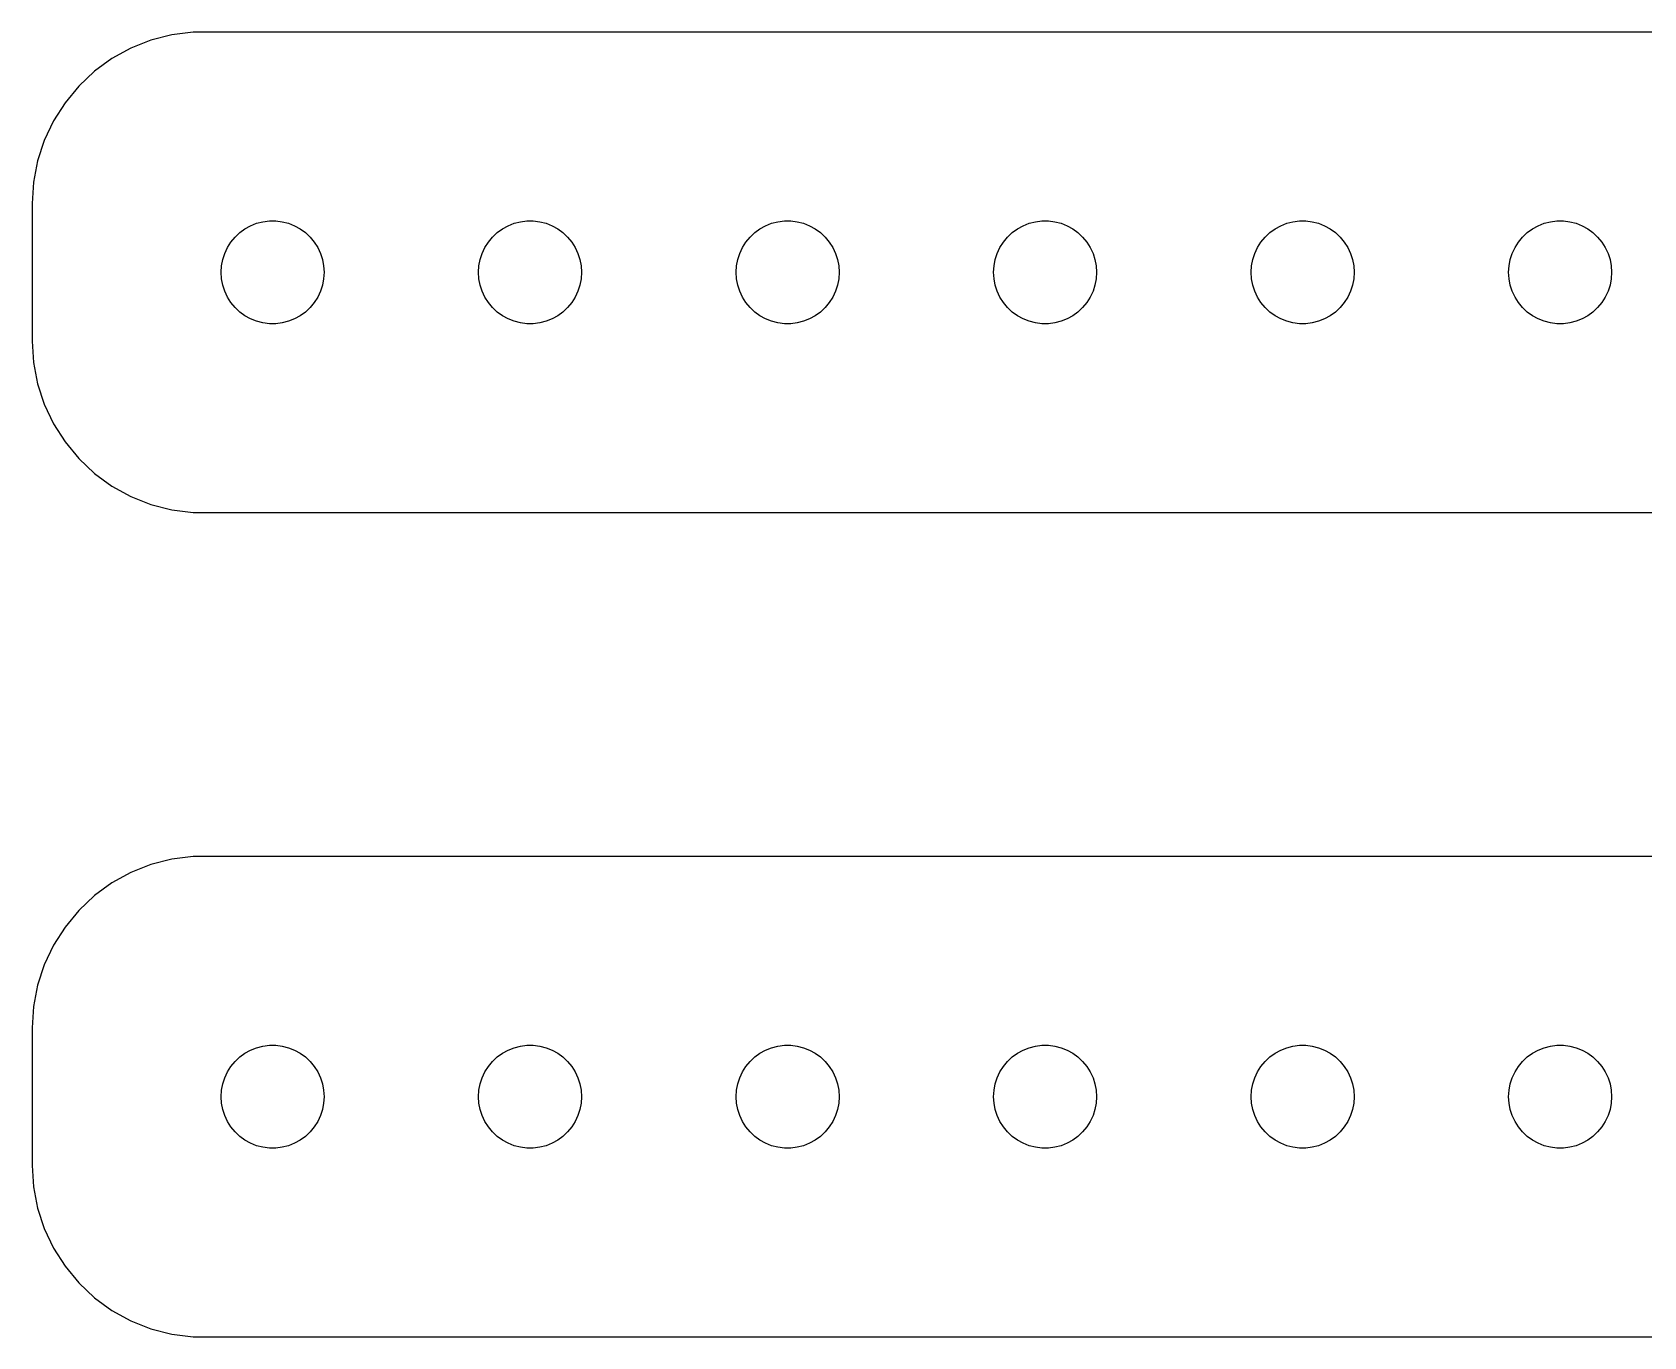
# Model space of a CAD drawing. Header units: metres. Extents: x -194 to 194, y 41 to 79.
# Drawn here: x -194.5 to -147.56, y 41.01 to 78.99 of the extents above; entities that cross this region are included whole.
import ezdxf

# ---------------------------------------------------------------- set-up
doc = ezdxf.new("R2010")
doc.units = ezdxf.units.M

msp = doc.modelspace()

# ---------------------------------------------------------------- linework, layer by layer
for p, q in [((-190.437, 78.9114), (-191.045, 78.7553)), ((-189.814, 78.9901), (-190.437, 78.9114)), ((189.814, 78.9901), (-189.814, 78.9901)), ((-191.629, 78.5241), (-192.179, 78.2216)), ((-191.045, 78.7553), (-191.629, 78.5241)), ((-192.179, 78.2216), (-192.687, 77.8526)), ((-192.687, 77.8526), (-193.145, 77.4227)), ((-193.145, 77.4227), (-193.545, 76.9389)), ((-193.545, 76.9389), (-193.882, 76.4088)), ((-193.882, 76.4088), (-194.149, 75.8406)), ((-194.149, 75.8406), (-194.343, 75.2434)), ((-194.343, 75.2434), (-194.461, 74.6267)), ((-194.461, 74.6267), (-194.5, 74)), ((-194.5, 74), (-194.5, 70)), ((-188.456, 73.1558), (-188.304, 73.2665)), ((-188.304, 73.2665), (-188.139, 73.3572)), ((-188.139, 73.3572), (-187.964, 73.4266)), ((-187.964, 73.4266), (-187.781, 73.4734)), ((-187.781, 73.4734), (-187.594, 73.497)), ((-187.594, 73.497), (-187.406, 73.497)), ((-187.406, 73.497), (-187.219, 73.4734)), ((-187.219, 73.4734), (-187.036, 73.4266)), ((-187.036, 73.4266), (-186.861, 73.3572)), ((-186.861, 73.3572), (-186.696, 73.2665)), ((-186.696, 73.2665), (-186.544, 73.1558)), ((-180.956, 73.1558), (-180.804, 73.2665)), ((-180.804, 73.2665), (-180.639, 73.3572)), ((-180.639, 73.3572), (-180.464, 73.4266)), ((-180.464, 73.4266), (-180.281, 73.4734)), ((-180.281, 73.4734), (-180.094, 73.497)), ((-180.094, 73.497), (-179.906, 73.497)), ((-179.906, 73.497), (-179.719, 73.4734)), ((-179.719, 73.4734), (-179.536, 73.4266)), ((-179.536, 73.4266), (-179.361, 73.3572)), ((-179.361, 73.3572), (-179.196, 73.2665)), ((-179.196, 73.2665), (-179.044, 73.1558)), ((-173.456, 73.1558), (-173.304, 73.2665)), ((-173.304, 73.2665), (-173.139, 73.3572)), ((-173.139, 73.3572), (-172.964, 73.4266)), ((-172.964, 73.4266), (-172.781, 73.4734)), ((-172.781, 73.4734), (-172.594, 73.497)), ((-172.594, 73.497), (-172.406, 73.497)), ((-172.406, 73.497), (-172.219, 73.4734)), ((-172.219, 73.4734), (-172.036, 73.4266)), ((-172.036, 73.4266), (-171.861, 73.3572)), ((-171.861, 73.3572), (-171.696, 73.2665)), ((-171.696, 73.2665), (-171.544, 73.1558)), ((-165.956, 73.1558), (-165.804, 73.2665)), ((-165.804, 73.2665), (-165.639, 73.3572)), ((-165.639, 73.3572), (-165.464, 73.4266)), ((-165.464, 73.4266), (-165.281, 73.4734)), ((-165.281, 73.4734), (-165.094, 73.497)), ((-165.094, 73.497), (-164.906, 73.497)), ((-164.906, 73.497), (-164.719, 73.4734)), ((-164.719, 73.4734), (-164.536, 73.4266)), ((-164.536, 73.4266), (-164.361, 73.3572)), ((-164.361, 73.3572), (-164.196, 73.2665)), ((-164.196, 73.2665), (-164.044, 73.1558)), ((-158.456, 73.1558), (-158.304, 73.2665)), ((-158.304, 73.2665), (-158.139, 73.3572)), ((-158.139, 73.3572), (-157.964, 73.4266)), ((-157.964, 73.4266), (-157.781, 73.4734)), ((-157.781, 73.4734), (-157.594, 73.497)), ((-157.594, 73.497), (-157.406, 73.497)), ((-157.406, 73.497), (-157.219, 73.4734)), ((-157.219, 73.4734), (-157.036, 73.4266)), ((-157.036, 73.4266), (-156.861, 73.3572)), ((-156.861, 73.3572), (-156.696, 73.2665)), ((-156.696, 73.2665), (-156.544, 73.1558)), ((-150.956, 73.1558), (-150.804, 73.2665)), ((-150.804, 73.2665), (-150.639, 73.3572)), ((-150.639, 73.3572), (-150.464, 73.4266)), ((-150.464, 73.4266), (-150.281, 73.4734)), ((-150.281, 73.4734), (-150.094, 73.497)), ((-150.094, 73.497), (-149.906, 73.497)), ((-149.906, 73.497), (-149.719, 73.4734)), ((-149.719, 73.4734), (-149.536, 73.4266)), ((-149.536, 73.4266), (-149.361, 73.3572)), ((-149.361, 73.3572), (-149.196, 73.2665)), ((-149.196, 73.2665), (-149.044, 73.1558)), ((-188.814, 72.7226), (-188.714, 72.8817)), ((-188.714, 72.8817), (-188.593, 73.0268)), ((-188.593, 73.0268), (-188.456, 73.1558)), ((-186.544, 73.1558), (-186.407, 73.0268)), ((-186.407, 73.0268), (-186.286, 72.8817)), ((-186.286, 72.8817), (-186.186, 72.7226)), ((-181.314, 72.7226), (-181.214, 72.8817)), ((-181.214, 72.8817), (-181.093, 73.0268)), ((-181.093, 73.0268), (-180.956, 73.1558)), ((-179.044, 73.1558), (-178.907, 73.0268)), ((-178.907, 73.0268), (-178.786, 72.8817)), ((-178.786, 72.8817), (-178.686, 72.7226)), ((-173.814, 72.7226), (-173.714, 72.8817)), ((-173.714, 72.8817), (-173.593, 73.0268)), ((-173.593, 73.0268), (-173.456, 73.1558)), ((-171.544, 73.1558), (-171.407, 73.0268)), ((-171.407, 73.0268), (-171.286, 72.8817)), ((-171.286, 72.8817), (-171.186, 72.7226)), ((-166.314, 72.7226), (-166.214, 72.8817)), ((-166.214, 72.8817), (-166.093, 73.0268)), ((-166.093, 73.0268), (-165.956, 73.1558)), ((-164.044, 73.1558), (-163.907, 73.0268)), ((-163.907, 73.0268), (-163.786, 72.8817)), ((-163.786, 72.8817), (-163.686, 72.7226)), ((-158.814, 72.7226), (-158.714, 72.8817)), ((-158.714, 72.8817), (-158.593, 73.0268)), ((-158.593, 73.0268), (-158.456, 73.1558)), ((-156.544, 73.1558), (-156.407, 73.0268)), ((-156.407, 73.0268), (-156.286, 72.8817)), ((-156.286, 72.8817), (-156.186, 72.7226)), ((-151.314, 72.7226), (-151.214, 72.8817)), ((-151.214, 72.8817), (-151.093, 73.0268)), ((-151.093, 73.0268), (-150.956, 73.1558)), ((-149.044, 73.1558), (-148.907, 73.0268)), ((-148.907, 73.0268), (-148.786, 72.8817)), ((-148.786, 72.8817), (-148.686, 72.7226)), ((-188.988, 72.188), (-188.953, 72.373)), ((-188.953, 72.373), (-188.895, 72.5522)), ((-188.895, 72.5522), (-188.814, 72.7226)), ((-186.186, 72.7226), (-186.105, 72.5522)), ((-186.105, 72.5522), (-186.047, 72.373)), ((-186.047, 72.373), (-186.012, 72.188)), ((-181.488, 72.188), (-181.453, 72.373)), ((-181.453, 72.373), (-181.395, 72.5522)), ((-181.395, 72.5522), (-181.314, 72.7226)), ((-178.686, 72.7226), (-178.605, 72.5522)), ((-178.605, 72.5522), (-178.547, 72.373)), ((-178.547, 72.373), (-178.512, 72.188)), ((-173.988, 72.188), (-173.953, 72.373)), ((-173.953, 72.373), (-173.895, 72.5522)), ((-173.895, 72.5522), (-173.814, 72.7226)), ((-171.186, 72.7226), (-171.105, 72.5522)), ((-171.105, 72.5522), (-171.047, 72.373)), ((-171.047, 72.373), (-171.012, 72.188)), ((-166.488, 72.188), (-166.453, 72.373)), ((-166.453, 72.373), (-166.395, 72.5522)), ((-166.395, 72.5522), (-166.314, 72.7226)), ((-163.686, 72.7226), (-163.605, 72.5522)), ((-163.605, 72.5522), (-163.547, 72.373)), ((-163.547, 72.373), (-163.512, 72.188)), ((-158.988, 72.188), (-158.953, 72.373)), ((-158.953, 72.373), (-158.895, 72.5522)), ((-158.895, 72.5522), (-158.814, 72.7226)), ((-156.186, 72.7226), (-156.105, 72.5522)), ((-156.105, 72.5522), (-156.047, 72.373)), ((-156.047, 72.373), (-156.012, 72.188)), ((-151.488, 72.188), (-151.453, 72.373)), ((-151.453, 72.373), (-151.395, 72.5522)), ((-151.395, 72.5522), (-151.314, 72.7226)), ((-148.686, 72.7226), (-148.605, 72.5522)), ((-148.605, 72.5522), (-148.547, 72.373)), ((-148.547, 72.373), (-148.512, 72.188)), ((-189, 72), (-188.988, 72.188)), ((-188.988, 71.812), (-189, 72)), ((-188.953, 71.627), (-188.988, 71.812)), ((-186.012, 71.812), (-186.047, 71.627)), ((-186.012, 72.188), (-186, 72)), ((-186, 72), (-186.012, 71.812)), ((-181.5, 72), (-181.488, 72.188)), ((-181.488, 71.812), (-181.5, 72)), ((-181.453, 71.627), (-181.488, 71.812)), ((-178.512, 71.812), (-178.547, 71.627)), ((-178.512, 72.188), (-178.5, 72)), ((-178.5, 72), (-178.512, 71.812)), ((-174, 72), (-173.988, 72.188)), ((-173.988, 71.812), (-174, 72)), ((-173.953, 71.627), (-173.988, 71.812)), ((-171.012, 71.812), (-171.047, 71.627)), ((-171.012, 72.188), (-171, 72)), ((-171, 72), (-171.012, 71.812)), ((-166.5, 72), (-166.488, 72.188)), ((-166.488, 71.812), (-166.5, 72)), ((-166.453, 71.627), (-166.488, 71.812)), ((-163.512, 71.812), (-163.547, 71.627)), ((-163.512, 72.188), (-163.5, 72)), ((-163.5, 72), (-163.512, 71.812)), ((-159, 72), (-158.988, 72.188)), ((-158.988, 71.812), (-159, 72)), ((-158.953, 71.627), (-158.988, 71.812)), ((-156.012, 71.812), (-156.047, 71.627)), ((-156.012, 72.188), (-156, 72)), ((-156, 72), (-156.012, 71.812)), ((-151.5, 72), (-151.488, 72.188)), ((-151.488, 71.812), (-151.5, 72)), ((-151.453, 71.627), (-151.488, 71.812)), ((-148.512, 71.812), (-148.547, 71.627)), ((-148.512, 72.188), (-148.5, 72)), ((-148.5, 72), (-148.512, 71.812)), ((-188.895, 71.4478), (-188.953, 71.627)), ((-188.814, 71.2774), (-188.895, 71.4478)), ((-186.105, 71.4478), (-186.186, 71.2774)), ((-186.047, 71.627), (-186.105, 71.4478)), ((-181.395, 71.4478), (-181.453, 71.627)), ((-181.314, 71.2774), (-181.395, 71.4478)), ((-178.605, 71.4478), (-178.686, 71.2774)), ((-178.547, 71.627), (-178.605, 71.4478)), ((-173.895, 71.4478), (-173.953, 71.627)), ((-173.814, 71.2774), (-173.895, 71.4478)), ((-171.105, 71.4478), (-171.186, 71.2774)), ((-171.047, 71.627), (-171.105, 71.4478)), ((-166.395, 71.4478), (-166.453, 71.627)), ((-166.314, 71.2774), (-166.395, 71.4478)), ((-163.605, 71.4478), (-163.686, 71.2774)), ((-163.547, 71.627), (-163.605, 71.4478)), ((-158.895, 71.4478), (-158.953, 71.627)), ((-158.814, 71.2774), (-158.895, 71.4478)), ((-156.105, 71.4478), (-156.186, 71.2774)), ((-156.047, 71.627), (-156.105, 71.4478)), ((-151.395, 71.4478), (-151.453, 71.627)), ((-151.314, 71.2774), (-151.395, 71.4478)), ((-148.605, 71.4478), (-148.686, 71.2774)), ((-148.547, 71.627), (-148.605, 71.4478)), ((-188.714, 71.1183), (-188.814, 71.2774)), ((-188.593, 70.9732), (-188.714, 71.1183)), ((-188.456, 70.8442), (-188.593, 70.9732)), ((-186.407, 70.9732), (-186.544, 70.8442)), ((-186.286, 71.1183), (-186.407, 70.9732)), ((-186.186, 71.2774), (-186.286, 71.1183)), ((-181.214, 71.1183), (-181.314, 71.2774)), ((-181.093, 70.9732), (-181.214, 71.1183)), ((-180.956, 70.8442), (-181.093, 70.9732)), ((-178.907, 70.9732), (-179.044, 70.8442)), ((-178.786, 71.1183), (-178.907, 70.9732)), ((-178.686, 71.2774), (-178.786, 71.1183)), ((-173.714, 71.1183), (-173.814, 71.2774)), ((-173.593, 70.9732), (-173.714, 71.1183)), ((-173.456, 70.8442), (-173.593, 70.9732)), ((-171.407, 70.9732), (-171.544, 70.8442)), ((-171.286, 71.1183), (-171.407, 70.9732)), ((-171.186, 71.2774), (-171.286, 71.1183)), ((-166.214, 71.1183), (-166.314, 71.2774)), ((-166.093, 70.9732), (-166.214, 71.1183)), ((-165.956, 70.8442), (-166.093, 70.9732)), ((-163.907, 70.9732), (-164.044, 70.8442)), ((-163.786, 71.1183), (-163.907, 70.9732)), ((-163.686, 71.2774), (-163.786, 71.1183)), ((-158.714, 71.1183), (-158.814, 71.2774)), ((-158.593, 70.9732), (-158.714, 71.1183)), ((-158.456, 70.8442), (-158.593, 70.9732)), ((-156.407, 70.9732), (-156.544, 70.8442)), ((-156.286, 71.1183), (-156.407, 70.9732)), ((-156.186, 71.2774), (-156.286, 71.1183)), ((-151.214, 71.1183), (-151.314, 71.2774)), ((-151.093, 70.9732), (-151.214, 71.1183)), ((-150.956, 70.8442), (-151.093, 70.9732)), ((-148.907, 70.9732), (-149.044, 70.8442)), ((-148.786, 71.1183), (-148.907, 70.9732)), ((-148.686, 71.2774), (-148.786, 71.1183)), ((-188.304, 70.7335), (-188.456, 70.8442)), ((-188.139, 70.6428), (-188.304, 70.7335)), ((-187.964, 70.5734), (-188.139, 70.6428)), ((-187.781, 70.5266), (-187.964, 70.5734)), ((-187.594, 70.503), (-187.781, 70.5266)), ((-187.406, 70.503), (-187.594, 70.503)), ((-187.219, 70.5266), (-187.406, 70.503)), ((-187.036, 70.5734), (-187.219, 70.5266)), ((-186.861, 70.6428), (-187.036, 70.5734)), ((-186.696, 70.7335), (-186.861, 70.6428)), ((-186.544, 70.8442), (-186.696, 70.7335)), ((-180.804, 70.7335), (-180.956, 70.8442)), ((-180.639, 70.6428), (-180.804, 70.7335)), ((-180.464, 70.5734), (-180.639, 70.6428)), ((-180.281, 70.5266), (-180.464, 70.5734)), ((-180.094, 70.503), (-180.281, 70.5266)), ((-179.906, 70.503), (-180.094, 70.503)), ((-179.719, 70.5266), (-179.906, 70.503)), ((-179.536, 70.5734), (-179.719, 70.5266)), ((-179.361, 70.6428), (-179.536, 70.5734)), ((-179.196, 70.7335), (-179.361, 70.6428)), ((-179.044, 70.8442), (-179.196, 70.7335)), ((-173.304, 70.7335), (-173.456, 70.8442)), ((-173.139, 70.6428), (-173.304, 70.7335)), ((-172.964, 70.5734), (-173.139, 70.6428)), ((-172.781, 70.5266), (-172.964, 70.5734)), ((-172.594, 70.503), (-172.781, 70.5266)), ((-172.406, 70.503), (-172.594, 70.503)), ((-172.219, 70.5266), (-172.406, 70.503)), ((-172.036, 70.5734), (-172.219, 70.5266)), ((-171.861, 70.6428), (-172.036, 70.5734)), ((-171.696, 70.7335), (-171.861, 70.6428)), ((-171.544, 70.8442), (-171.696, 70.7335)), ((-165.804, 70.7335), (-165.956, 70.8442)), ((-165.639, 70.6428), (-165.804, 70.7335)), ((-165.464, 70.5734), (-165.639, 70.6428)), ((-165.281, 70.5266), (-165.464, 70.5734)), ((-165.094, 70.503), (-165.281, 70.5266)), ((-164.906, 70.503), (-165.094, 70.503)), ((-164.719, 70.5266), (-164.906, 70.503)), ((-164.536, 70.5734), (-164.719, 70.5266)), ((-164.361, 70.6428), (-164.536, 70.5734)), ((-164.196, 70.7335), (-164.361, 70.6428)), ((-164.044, 70.8442), (-164.196, 70.7335)), ((-158.304, 70.7335), (-158.456, 70.8442)), ((-158.139, 70.6428), (-158.304, 70.7335)), ((-157.964, 70.5734), (-158.139, 70.6428)), ((-157.781, 70.5266), (-157.964, 70.5734)), ((-157.594, 70.503), (-157.781, 70.5266)), ((-157.406, 70.503), (-157.594, 70.503)), ((-157.219, 70.5266), (-157.406, 70.503)), ((-157.036, 70.5734), (-157.219, 70.5266)), ((-156.861, 70.6428), (-157.036, 70.5734)), ((-156.696, 70.7335), (-156.861, 70.6428)), ((-156.544, 70.8442), (-156.696, 70.7335)), ((-150.804, 70.7335), (-150.956, 70.8442)), ((-150.639, 70.6428), (-150.804, 70.7335)), ((-150.464, 70.5734), (-150.639, 70.6428)), ((-150.281, 70.5266), (-150.464, 70.5734)), ((-150.094, 70.503), (-150.281, 70.5266)), ((-149.906, 70.503), (-150.094, 70.503)), ((-149.719, 70.5266), (-149.906, 70.503)), ((-149.536, 70.5734), (-149.719, 70.5266)), ((-149.361, 70.6428), (-149.536, 70.5734)), ((-149.196, 70.7335), (-149.361, 70.6428)), ((-149.044, 70.8442), (-149.196, 70.7335)), ((-194.5, 70), (-194.461, 69.3733)), ((-194.461, 69.3733), (-194.343, 68.7566)), ((-194.343, 68.7566), (-194.149, 68.1594)), ((-194.149, 68.1594), (-193.882, 67.5912)), ((-193.882, 67.5912), (-193.545, 67.0611)), ((-193.545, 67.0611), (-193.145, 66.5773)), ((-193.145, 66.5773), (-192.687, 66.1474)), ((-192.687, 66.1474), (-192.179, 65.7784)), ((-192.179, 65.7784), (-191.629, 65.4759)), ((-191.629, 65.4759), (-191.045, 65.2447)), ((-191.045, 65.2447), (-190.437, 65.0886)), ((-190.437, 65.0886), (-189.814, 65.0099)), ((-189.814, 65.0099), (189.814, 65.0099)), ((-189.814, 54.9901), (-190.437, 54.9114)), ((189.814, 54.9901), (-189.814, 54.9901)), ((-191.629, 54.5241), (-192.179, 54.2216)), ((-191.045, 54.7553), (-191.629, 54.5241)), ((-190.437, 54.9114), (-191.045, 54.7553)), ((-192.179, 54.2216), (-192.687, 53.8526)), ((-192.687, 53.8526), (-193.145, 53.4227)), ((-193.145, 53.4227), (-193.545, 52.9389)), ((-193.545, 52.9389), (-193.882, 52.4088)), ((-193.882, 52.4088), (-194.149, 51.8406)), ((-194.149, 51.8406), (-194.343, 51.2434)), ((-194.343, 51.2434), (-194.461, 50.6267)), ((-194.461, 50.6267), (-194.5, 50)), ((-194.5, 50), (-194.5, 46)), ((-188.304, 49.2665), (-188.139, 49.3572)), ((-188.139, 49.3572), (-187.964, 49.4266)), ((-187.964, 49.4266), (-187.781, 49.4734)), ((-187.781, 49.4734), (-187.594, 49.497)), ((-187.594, 49.497), (-187.406, 49.497)), ((-187.406, 49.497), (-187.219, 49.4734)), ((-187.219, 49.4734), (-187.036, 49.4266)), ((-187.036, 49.4266), (-186.861, 49.3572)), ((-186.861, 49.3572), (-186.696, 49.2665)), ((-180.804, 49.2665), (-180.639, 49.3572)), ((-180.639, 49.3572), (-180.464, 49.4266)), ((-180.464, 49.4266), (-180.281, 49.4734)), ((-180.281, 49.4734), (-180.094, 49.497)), ((-180.094, 49.497), (-179.906, 49.497)), ((-179.906, 49.497), (-179.719, 49.4734)), ((-179.719, 49.4734), (-179.536, 49.4266)), ((-179.536, 49.4266), (-179.361, 49.3572)), ((-179.361, 49.3572), (-179.196, 49.2665)), ((-173.304, 49.2665), (-173.139, 49.3572)), ((-173.139, 49.3572), (-172.964, 49.4266)), ((-172.964, 49.4266), (-172.781, 49.4734)), ((-172.781, 49.4734), (-172.594, 49.497)), ((-172.594, 49.497), (-172.406, 49.497)), ((-172.406, 49.497), (-172.219, 49.4734)), ((-172.219, 49.4734), (-172.036, 49.4266)), ((-172.036, 49.4266), (-171.861, 49.3572)), ((-171.861, 49.3572), (-171.696, 49.2665)), ((-165.804, 49.2665), (-165.639, 49.3572)), ((-165.639, 49.3572), (-165.464, 49.4266)), ((-165.464, 49.4266), (-165.281, 49.4734)), ((-165.281, 49.4734), (-165.094, 49.497)), ((-165.094, 49.497), (-164.906, 49.497)), ((-164.906, 49.497), (-164.719, 49.4734)), ((-164.719, 49.4734), (-164.536, 49.4266)), ((-164.536, 49.4266), (-164.361, 49.3572)), ((-164.361, 49.3572), (-164.196, 49.2665)), ((-158.304, 49.2665), (-158.139, 49.3572)), ((-158.139, 49.3572), (-157.964, 49.4266)), ((-157.964, 49.4266), (-157.781, 49.4734)), ((-157.781, 49.4734), (-157.594, 49.497)), ((-157.594, 49.497), (-157.406, 49.497)), ((-157.406, 49.497), (-157.219, 49.4734)), ((-157.219, 49.4734), (-157.036, 49.4266)), ((-157.036, 49.4266), (-156.861, 49.3572)), ((-156.861, 49.3572), (-156.696, 49.2665)), ((-150.804, 49.2665), (-150.639, 49.3572)), ((-150.639, 49.3572), (-150.464, 49.4266)), ((-150.464, 49.4266), (-150.281, 49.4734)), ((-150.281, 49.4734), (-150.094, 49.497)), ((-150.094, 49.497), (-149.906, 49.497)), ((-149.906, 49.497), (-149.719, 49.4734)), ((-149.719, 49.4734), (-149.536, 49.4266)), ((-149.536, 49.4266), (-149.361, 49.3572)), ((-149.361, 49.3572), (-149.196, 49.2665)), ((-188.814, 48.7226), (-188.714, 48.8817)), ((-188.714, 48.8817), (-188.593, 49.0268)), ((-188.593, 49.0268), (-188.456, 49.1558)), ((-188.456, 49.1558), (-188.304, 49.2665)), ((-186.696, 49.2665), (-186.544, 49.1558)), ((-186.544, 49.1558), (-186.407, 49.0268)), ((-186.407, 49.0268), (-186.286, 48.8817)), ((-186.286, 48.8817), (-186.186, 48.7226)), ((-181.314, 48.7226), (-181.214, 48.8817)), ((-181.214, 48.8817), (-181.093, 49.0268)), ((-181.093, 49.0268), (-180.956, 49.1558)), ((-180.956, 49.1558), (-180.804, 49.2665)), ((-179.196, 49.2665), (-179.044, 49.1558)), ((-179.044, 49.1558), (-178.907, 49.0268)), ((-178.907, 49.0268), (-178.786, 48.8817)), ((-178.786, 48.8817), (-178.686, 48.7226)), ((-173.814, 48.7226), (-173.714, 48.8817)), ((-173.714, 48.8817), (-173.593, 49.0268)), ((-173.593, 49.0268), (-173.456, 49.1558)), ((-173.456, 49.1558), (-173.304, 49.2665)), ((-171.696, 49.2665), (-171.544, 49.1558)), ((-171.544, 49.1558), (-171.407, 49.0268)), ((-171.407, 49.0268), (-171.286, 48.8817)), ((-171.286, 48.8817), (-171.186, 48.7226)), ((-166.314, 48.7226), (-166.214, 48.8817)), ((-166.214, 48.8817), (-166.093, 49.0268)), ((-166.093, 49.0268), (-165.956, 49.1558)), ((-165.956, 49.1558), (-165.804, 49.2665)), ((-164.196, 49.2665), (-164.044, 49.1558)), ((-164.044, 49.1558), (-163.907, 49.0268)), ((-163.907, 49.0268), (-163.786, 48.8817)), ((-163.786, 48.8817), (-163.686, 48.7226)), ((-158.814, 48.7226), (-158.714, 48.8817)), ((-158.714, 48.8817), (-158.593, 49.0268)), ((-158.593, 49.0268), (-158.456, 49.1558)), ((-158.456, 49.1558), (-158.304, 49.2665)), ((-156.696, 49.2665), (-156.544, 49.1558)), ((-156.544, 49.1558), (-156.407, 49.0268)), ((-156.407, 49.0268), (-156.286, 48.8817)), ((-156.286, 48.8817), (-156.186, 48.7226)), ((-151.314, 48.7226), (-151.214, 48.8817)), ((-151.214, 48.8817), (-151.093, 49.0268)), ((-151.093, 49.0268), (-150.956, 49.1558)), ((-150.956, 49.1558), (-150.804, 49.2665)), ((-149.196, 49.2665), (-149.044, 49.1558)), ((-149.044, 49.1558), (-148.907, 49.0268)), ((-148.907, 49.0268), (-148.786, 48.8817)), ((-148.786, 48.8817), (-148.686, 48.7226)), ((-188.988, 48.188), (-188.953, 48.373)), ((-188.953, 48.373), (-188.895, 48.5522)), ((-188.895, 48.5522), (-188.814, 48.7226)), ((-186.186, 48.7226), (-186.105, 48.5522)), ((-186.105, 48.5522), (-186.047, 48.373)), ((-186.047, 48.373), (-186.012, 48.188)), ((-181.488, 48.188), (-181.453, 48.373)), ((-181.453, 48.373), (-181.395, 48.5522)), ((-181.395, 48.5522), (-181.314, 48.7226)), ((-178.686, 48.7226), (-178.605, 48.5522)), ((-178.605, 48.5522), (-178.547, 48.373)), ((-178.547, 48.373), (-178.512, 48.188)), ((-173.988, 48.188), (-173.953, 48.373)), ((-173.953, 48.373), (-173.895, 48.5522)), ((-173.895, 48.5522), (-173.814, 48.7226)), ((-171.186, 48.7226), (-171.105, 48.5522)), ((-171.105, 48.5522), (-171.047, 48.373)), ((-171.047, 48.373), (-171.012, 48.188)), ((-166.488, 48.188), (-166.453, 48.373)), ((-166.453, 48.373), (-166.395, 48.5522)), ((-166.395, 48.5522), (-166.314, 48.7226)), ((-163.686, 48.7226), (-163.605, 48.5522)), ((-163.605, 48.5522), (-163.547, 48.373)), ((-163.547, 48.373), (-163.512, 48.188)), ((-158.988, 48.188), (-158.953, 48.373)), ((-158.953, 48.373), (-158.895, 48.5522)), ((-158.895, 48.5522), (-158.814, 48.7226)), ((-156.186, 48.7226), (-156.105, 48.5522)), ((-156.105, 48.5522), (-156.047, 48.373)), ((-156.047, 48.373), (-156.012, 48.188)), ((-151.488, 48.188), (-151.453, 48.373)), ((-151.453, 48.373), (-151.395, 48.5522)), ((-151.395, 48.5522), (-151.314, 48.7226)), ((-148.686, 48.7226), (-148.605, 48.5522)), ((-148.605, 48.5522), (-148.547, 48.373)), ((-148.547, 48.373), (-148.512, 48.188)), ((-189, 48), (-188.988, 48.188)), ((-188.988, 47.812), (-189, 48)), ((-186.012, 48.188), (-186, 48)), ((-186, 48), (-186.012, 47.812)), ((-181.5, 48), (-181.488, 48.188)), ((-181.488, 47.812), (-181.5, 48)), ((-178.512, 48.188), (-178.5, 48)), ((-178.5, 48), (-178.512, 47.812)), ((-174, 48), (-173.988, 48.188)), ((-173.988, 47.812), (-174, 48)), ((-171.012, 48.188), (-171, 48)), ((-171, 48), (-171.012, 47.812)), ((-166.5, 48), (-166.488, 48.188)), ((-166.488, 47.812), (-166.5, 48)), ((-163.512, 48.188), (-163.5, 48)), ((-163.5, 48), (-163.512, 47.812)), ((-159, 48), (-158.988, 48.188)), ((-158.988, 47.812), (-159, 48)), ((-156.012, 48.188), (-156, 48)), ((-156, 48), (-156.012, 47.812)), ((-151.5, 48), (-151.488, 48.188)), ((-151.488, 47.812), (-151.5, 48)), ((-148.512, 48.188), (-148.5, 48)), ((-148.5, 48), (-148.512, 47.812)), ((-188.953, 47.627), (-188.988, 47.812)), ((-188.895, 47.4478), (-188.953, 47.627)), ((-188.814, 47.2774), (-188.895, 47.4478)), ((-186.105, 47.4478), (-186.186, 47.2774)), ((-186.047, 47.627), (-186.105, 47.4478)), ((-186.012, 47.812), (-186.047, 47.627)), ((-181.453, 47.627), (-181.488, 47.812)), ((-181.395, 47.4478), (-181.453, 47.627)), ((-181.314, 47.2774), (-181.395, 47.4478)), ((-178.605, 47.4478), (-178.686, 47.2774)), ((-178.547, 47.627), (-178.605, 47.4478)), ((-178.512, 47.812), (-178.547, 47.627)), ((-173.953, 47.627), (-173.988, 47.812)), ((-173.895, 47.4478), (-173.953, 47.627)), ((-173.814, 47.2774), (-173.895, 47.4478)), ((-171.105, 47.4478), (-171.186, 47.2774)), ((-171.047, 47.627), (-171.105, 47.4478)), ((-171.012, 47.812), (-171.047, 47.627)), ((-166.453, 47.627), (-166.488, 47.812)), ((-166.395, 47.4478), (-166.453, 47.627)), ((-166.314, 47.2774), (-166.395, 47.4478)), ((-163.605, 47.4478), (-163.686, 47.2774)), ((-163.547, 47.627), (-163.605, 47.4478)), ((-163.512, 47.812), (-163.547, 47.627)), ((-158.953, 47.627), (-158.988, 47.812)), ((-158.895, 47.4478), (-158.953, 47.627)), ((-158.814, 47.2774), (-158.895, 47.4478)), ((-156.105, 47.4478), (-156.186, 47.2774)), ((-156.047, 47.627), (-156.105, 47.4478)), ((-156.012, 47.812), (-156.047, 47.627)), ((-151.453, 47.627), (-151.488, 47.812)), ((-151.395, 47.4478), (-151.453, 47.627)), ((-151.314, 47.2774), (-151.395, 47.4478)), ((-148.605, 47.4478), (-148.686, 47.2774)), ((-148.547, 47.627), (-148.605, 47.4478)), ((-148.512, 47.812), (-148.547, 47.627)), ((-188.714, 47.1183), (-188.814, 47.2774)), ((-188.593, 46.9732), (-188.714, 47.1183)), ((-188.456, 46.8442), (-188.593, 46.9732)), ((-186.407, 46.9732), (-186.544, 46.8442)), ((-186.286, 47.1183), (-186.407, 46.9732)), ((-186.186, 47.2774), (-186.286, 47.1183)), ((-181.214, 47.1183), (-181.314, 47.2774)), ((-181.093, 46.9732), (-181.214, 47.1183)), ((-180.956, 46.8442), (-181.093, 46.9732)), ((-178.907, 46.9732), (-179.044, 46.8442)), ((-178.786, 47.1183), (-178.907, 46.9732)), ((-178.686, 47.2774), (-178.786, 47.1183)), ((-173.714, 47.1183), (-173.814, 47.2774)), ((-173.593, 46.9732), (-173.714, 47.1183)), ((-173.456, 46.8442), (-173.593, 46.9732)), ((-171.407, 46.9732), (-171.544, 46.8442)), ((-171.286, 47.1183), (-171.407, 46.9732)), ((-171.186, 47.2774), (-171.286, 47.1183)), ((-166.214, 47.1183), (-166.314, 47.2774)), ((-166.093, 46.9732), (-166.214, 47.1183)), ((-165.956, 46.8442), (-166.093, 46.9732)), ((-163.907, 46.9732), (-164.044, 46.8442)), ((-163.786, 47.1183), (-163.907, 46.9732)), ((-163.686, 47.2774), (-163.786, 47.1183)), ((-158.714, 47.1183), (-158.814, 47.2774)), ((-158.593, 46.9732), (-158.714, 47.1183)), ((-158.456, 46.8442), (-158.593, 46.9732)), ((-156.407, 46.9732), (-156.544, 46.8442)), ((-156.286, 47.1183), (-156.407, 46.9732)), ((-156.186, 47.2774), (-156.286, 47.1183)), ((-151.214, 47.1183), (-151.314, 47.2774)), ((-151.093, 46.9732), (-151.214, 47.1183)), ((-150.956, 46.8442), (-151.093, 46.9732)), ((-148.907, 46.9732), (-149.044, 46.8442)), ((-148.786, 47.1183), (-148.907, 46.9732)), ((-148.686, 47.2774), (-148.786, 47.1183)), ((-188.304, 46.7335), (-188.456, 46.8442)), ((-188.139, 46.6428), (-188.304, 46.7335)), ((-187.964, 46.5734), (-188.139, 46.6428)), ((-187.781, 46.5266), (-187.964, 46.5734)), ((-187.594, 46.503), (-187.781, 46.5266)), ((-187.406, 46.503), (-187.594, 46.503)), ((-187.219, 46.5266), (-187.406, 46.503)), ((-187.036, 46.5734), (-187.219, 46.5266)), ((-186.861, 46.6428), (-187.036, 46.5734)), ((-186.696, 46.7335), (-186.861, 46.6428)), ((-186.544, 46.8442), (-186.696, 46.7335)), ((-180.804, 46.7335), (-180.956, 46.8442)), ((-180.639, 46.6428), (-180.804, 46.7335)), ((-180.464, 46.5734), (-180.639, 46.6428)), ((-180.281, 46.5266), (-180.464, 46.5734)), ((-180.094, 46.503), (-180.281, 46.5266)), ((-179.906, 46.503), (-180.094, 46.503)), ((-179.719, 46.5266), (-179.906, 46.503)), ((-179.536, 46.5734), (-179.719, 46.5266)), ((-179.361, 46.6428), (-179.536, 46.5734)), ((-179.196, 46.7335), (-179.361, 46.6428)), ((-179.044, 46.8442), (-179.196, 46.7335)), ((-173.304, 46.7335), (-173.456, 46.8442)), ((-173.139, 46.6428), (-173.304, 46.7335)), ((-172.964, 46.5734), (-173.139, 46.6428)), ((-172.781, 46.5266), (-172.964, 46.5734)), ((-172.594, 46.503), (-172.781, 46.5266)), ((-172.406, 46.503), (-172.594, 46.503)), ((-172.219, 46.5266), (-172.406, 46.503)), ((-172.036, 46.5734), (-172.219, 46.5266)), ((-171.861, 46.6428), (-172.036, 46.5734)), ((-171.696, 46.7335), (-171.861, 46.6428)), ((-171.544, 46.8442), (-171.696, 46.7335)), ((-165.804, 46.7335), (-165.956, 46.8442)), ((-165.639, 46.6428), (-165.804, 46.7335)), ((-165.464, 46.5734), (-165.639, 46.6428)), ((-165.281, 46.5266), (-165.464, 46.5734)), ((-165.094, 46.503), (-165.281, 46.5266)), ((-164.906, 46.503), (-165.094, 46.503)), ((-164.719, 46.5266), (-164.906, 46.503)), ((-164.536, 46.5734), (-164.719, 46.5266)), ((-164.361, 46.6428), (-164.536, 46.5734)), ((-164.196, 46.7335), (-164.361, 46.6428)), ((-164.044, 46.8442), (-164.196, 46.7335)), ((-158.304, 46.7335), (-158.456, 46.8442)), ((-158.139, 46.6428), (-158.304, 46.7335)), ((-157.964, 46.5734), (-158.139, 46.6428)), ((-157.781, 46.5266), (-157.964, 46.5734)), ((-157.594, 46.503), (-157.781, 46.5266)), ((-157.406, 46.503), (-157.594, 46.503)), ((-157.219, 46.5266), (-157.406, 46.503)), ((-157.036, 46.5734), (-157.219, 46.5266)), ((-156.861, 46.6428), (-157.036, 46.5734)), ((-156.696, 46.7335), (-156.861, 46.6428)), ((-156.544, 46.8442), (-156.696, 46.7335)), ((-150.804, 46.7335), (-150.956, 46.8442)), ((-150.639, 46.6428), (-150.804, 46.7335)), ((-150.464, 46.5734), (-150.639, 46.6428)), ((-150.281, 46.5266), (-150.464, 46.5734)), ((-150.094, 46.503), (-150.281, 46.5266)), ((-149.906, 46.503), (-150.094, 46.503)), ((-149.719, 46.5266), (-149.906, 46.503)), ((-149.536, 46.5734), (-149.719, 46.5266)), ((-149.361, 46.6428), (-149.536, 46.5734)), ((-149.196, 46.7335), (-149.361, 46.6428)), ((-149.044, 46.8442), (-149.196, 46.7335)), ((-194.5, 46), (-194.461, 45.3733)), ((-194.461, 45.3733), (-194.343, 44.7566)), ((-194.343, 44.7566), (-194.149, 44.1594)), ((-194.149, 44.1594), (-193.882, 43.5912)), ((-193.882, 43.5912), (-193.545, 43.0611)), ((-193.545, 43.0611), (-193.145, 42.5773)), ((-193.145, 42.5773), (-192.687, 42.1474)), ((-192.687, 42.1474), (-192.179, 41.7784)), ((-192.179, 41.7784), (-191.629, 41.4759)), ((-191.629, 41.4759), (-191.045, 41.2447)), ((-191.045, 41.2447), (-190.437, 41.0886)), ((-190.437, 41.0886), (-189.814, 41.0099)), ((-189.814, 41.0099), (189.814, 41.0099))]:
    msp.add_line(p, q)

doc.saveas('drawing.dxf')
